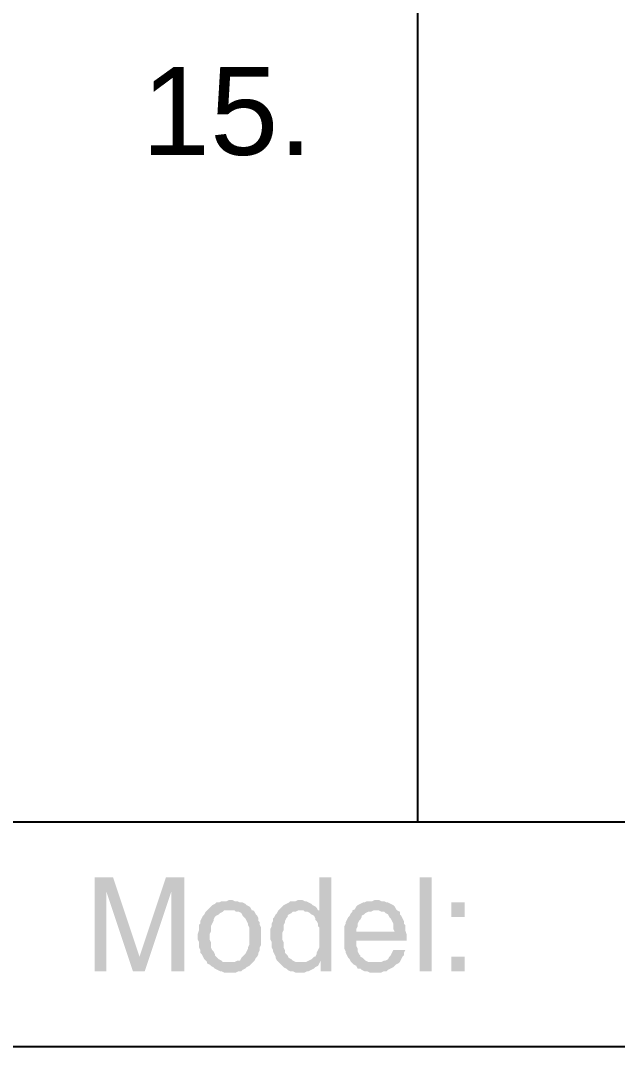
# Model space of a CAD drawing. Header units: millimetres. Extents: x 7018 to 13530, y 4187 to 5692.
# Drawn here: x 7986.32 to 8006.71, y 4979.24 to 5014.29 of the extents above; entities that cross this region are included whole.
import ezdxf

# ---------------------------------------------------------------- set-up
doc = ezdxf.new("R2010")
doc.units = ezdxf.units.MM
doc.styles.get("Standard").update_dxf_attribs({"font": 'arial.ttf'})

msp = doc.modelspace()

# ---------------------------------------------------------------- hatches: boundary and pattern name
at = {"transparency": 33554559}
for points in [[(7989.485, 4985.016), (7988.853, 4985.016), (7988.853, 4981.812), (7989.259, 4981.812), (7989.259, 4984.52)], [(7989.485, 4985.016), (7989.259, 4984.52), (7990.162, 4981.812), (7990.387, 4982.309)], [(7991.922, 4985.016), (7991.29, 4985.016), (7990.387, 4982.309), (7990.162, 4981.812), (7990.568, 4981.812), (7991.47, 4984.52), (7991.47, 4984.52)], [(7991.922, 4985.016), (7991.47, 4984.52), (7991.47, 4981.812), (7991.922, 4981.812)], [(7996.931, 4985.016), (7996.525, 4985.016), (7996.525, 4983.843), (7996.209, 4983.798), (7996.254, 4983.753), (7996.345, 4983.708), (7996.39, 4983.617), (7996.39, 4983.572), (7996.435, 4983.527), (7996.48, 4983.437), (7996.48, 4983.347), (7996.525, 4983.301), (7996.525, 4982.624), (7996.48, 4982.534), (7996.435, 4982.444), (7996.435, 4982.399), (7996.39, 4982.309), (7996.345, 4982.309), (7996.3, 4982.263), (7996.254, 4982.218), (7996.164, 4982.173), (7996.57, 4982.173), (7996.57, 4981.812), (7996.931, 4981.812)], [(7999.955, 4981.812), (7999.955, 4985.016), (8000.361, 4985.016), (8000.361, 4981.812)], [(7993.456, 4984.249), (7993.456, 4984.249), (7993.366, 4984.204), (7993.185, 4984.204), (7993.095, 4984.159), (7993.005, 4984.159), (7992.96, 4984.114), (7992.87, 4984.069), (7992.824, 4984.024), (7992.734, 4983.933), (7992.689, 4983.888), (7992.689, 4983.888), (7992.644, 4983.843), (7992.599, 4983.753), (7992.554, 4983.708), (7992.508, 4983.617), (7992.463, 4983.527), (7992.463, 4983.437), (7992.418, 4983.392), (7992.418, 4983.211), (7992.373, 4983.076), (7992.373, 4982.986), (7992.373, 4982.895), (7992.418, 4982.805), (7992.418, 4982.624), (7992.463, 4982.534), (7992.463, 4982.444), (7992.508, 4982.399), (7992.554, 4982.309), (7992.599, 4982.218), (7992.644, 4982.173), (7992.689, 4982.128), (7992.689, 4982.083), (7993.456, 4982.128), (7993.231, 4982.128), (7993.185, 4982.173), (7993.095, 4982.218), (7993.05, 4982.263), (7992.96, 4982.354), (7992.96, 4982.399), (7992.915, 4982.489), (7992.87, 4982.534), (7992.824, 4982.624), (7992.824, 4982.805), (7992.779, 4982.895), (7992.779, 4983.076), (7992.824, 4983.166), (7992.824, 4983.347), (7992.87, 4983.437), (7992.915, 4983.527), (7992.915, 4983.572), (7992.96, 4983.662), (7993.005, 4983.708), (7993.095, 4983.753), (7993.14, 4983.798), (7993.231, 4983.843), (7993.276, 4983.888), (7994.223, 4983.888), (7994.178, 4983.978), (7994.133, 4984.024), (7994.043, 4984.069), (7993.998, 4984.114), (7993.908, 4984.159), (7993.817, 4984.159), (7993.727, 4984.204), (7993.637, 4984.204), (7993.547, 4984.249)], [(7995.848, 4984.249), (7995.803, 4984.249), (7995.713, 4984.204), (7995.532, 4984.204), (7995.487, 4984.159), (7995.397, 4984.114), (7995.307, 4984.069), (7995.262, 4984.024), (7995.216, 4983.978), (7995.126, 4983.888), (7995.984, 4983.888), (7996.029, 4983.843), (7996.119, 4983.843), (7996.209, 4983.798), (7996.525, 4983.843), (7996.525, 4983.888), (7996.48, 4983.888), (7996.435, 4983.978), (7996.39, 4984.024), (7996.3, 4984.069), (7996.254, 4984.114), (7996.164, 4984.159), (7996.074, 4984.204), (7996.029, 4984.204), (7995.939, 4984.249)], [(7998.466, 4984.249), (7998.421, 4984.249), (7998.331, 4984.204), (7998.15, 4984.204), (7998.06, 4984.159), (7998.015, 4984.159), (7997.924, 4984.114), (7997.834, 4984.069), (7997.789, 4984.024), (7997.744, 4983.933), (7997.654, 4983.888), (7998.556, 4983.888), (7998.646, 4983.843), (7998.737, 4983.843), (7998.782, 4983.798), (7998.872, 4983.753), (7998.917, 4983.662), (7998.917, 4983.662), (7998.962, 4983.617), (7999.008, 4983.527), (7999.053, 4983.437), (7999.053, 4983.256), (7999.098, 4983.166), (7997.383, 4983.166), (7997.383, 4982.579), (7997.428, 4982.489), (7997.428, 4982.444), (7997.473, 4982.354), (7997.518, 4982.263), (7997.563, 4982.218), (7997.608, 4982.128), (7997.654, 4982.083), (7998.466, 4982.128), (7998.195, 4982.128), (7998.105, 4982.173), (7998.06, 4982.218), (7998.015, 4982.263), (7997.924, 4982.309), (7997.924, 4982.354), (7997.879, 4982.399), (7997.834, 4982.489), (7997.834, 4982.579), (7997.789, 4982.67), (7997.789, 4982.85), (7999.504, 4982.85), (7999.504, 4983.076), (7999.459, 4983.211), (7999.459, 4983.392), (7999.414, 4983.437), (7999.414, 4983.527), (7999.369, 4983.617), (7999.323, 4983.708), (7999.278, 4983.753), (7999.278, 4983.843), (7999.188, 4983.888), (7999.143, 4983.933), (7999.098, 4984.024), (7999.053, 4984.069), (7998.962, 4984.114), (7998.872, 4984.159), (7998.827, 4984.159), (7998.737, 4984.204), (7998.646, 4984.204), (7998.556, 4984.249)], [(8001.49, 4983.662), (8001.49, 4984.159), (8001.038, 4984.159), (8001.038, 4983.662)], [(7994.223, 4983.888), (7993.456, 4983.888), (7993.637, 4983.888), (7993.682, 4983.843), (7993.772, 4983.843), (7993.862, 4983.798), (7993.908, 4983.708), (7993.953, 4983.662), (7993.998, 4983.617), (7994.043, 4983.527), (7994.088, 4983.437), (7994.088, 4983.392), (7994.133, 4983.301), (7994.133, 4982.715), (7994.088, 4982.624), (7994.088, 4982.579), (7994.043, 4982.489), (7993.998, 4982.399), (7993.953, 4982.354), (7993.908, 4982.309), (7993.862, 4982.263), (7993.817, 4982.173), (7993.727, 4982.173), (7993.637, 4982.128), (7993.456, 4982.128), (7992.689, 4982.083), (7992.779, 4982.038), (7992.824, 4981.993), (7992.915, 4981.947), (7992.96, 4981.902), (7993.05, 4981.857), (7993.14, 4981.812), (7993.185, 4981.812), (7993.276, 4981.767), (7993.682, 4981.767), (7993.772, 4981.812), (7993.862, 4981.812), (7993.908, 4981.857), (7993.998, 4981.902), (7994.043, 4981.947), (7994.133, 4981.993), (7994.178, 4982.038), (7994.269, 4982.128), (7994.269, 4982.128), (7994.314, 4982.173), (7994.359, 4982.263), (7994.404, 4982.309), (7994.449, 4982.399), (7994.449, 4982.444), (7994.494, 4982.534), (7994.494, 4982.624), (7994.539, 4982.715), (7994.539, 4982.986), (7994.539, 4983.301), (7994.494, 4983.392), (7994.494, 4983.482), (7994.449, 4983.527), (7994.449, 4983.617), (7994.404, 4983.708), (7994.359, 4983.753), (7994.314, 4983.843), (7994.269, 4983.888)], [(7995.126, 4983.888), (7995.081, 4983.798), (7995.036, 4983.753), (7994.991, 4983.662), (7994.946, 4983.617), (7994.946, 4983.527), (7994.9, 4983.437), (7994.9, 4983.347), (7994.855, 4983.256), (7994.855, 4982.895), (7994.9, 4982.805), (7994.9, 4982.624), (7994.946, 4982.534), (7994.946, 4982.489), (7994.991, 4982.399), (7995.036, 4982.309), (7995.036, 4982.263), (7995.081, 4982.173), (7995.126, 4982.128), (7995.216, 4982.038), (7995.262, 4981.993), (7995.307, 4981.947), (7995.397, 4981.902), (7995.442, 4981.857), (7995.532, 4981.812), (7995.623, 4981.812), (7995.713, 4981.767), (7996.029, 4981.767), (7996.119, 4981.812), (7996.164, 4981.812), (7996.254, 4981.857), (7996.345, 4981.902), (7996.39, 4981.947), (7996.48, 4981.993), (7996.525, 4982.083), (7995.893, 4982.128), (7995.713, 4982.128), (7995.623, 4982.173), (7995.577, 4982.218), (7995.487, 4982.263), (7995.442, 4982.354), (7995.397, 4982.399), (7995.352, 4982.444), (7995.352, 4982.534), (7995.307, 4982.624), (7995.307, 4982.805), (7995.262, 4982.895), (7995.262, 4983.121), (7995.307, 4983.211), (7995.307, 4983.392), (7995.352, 4983.482), (7995.352, 4983.527), (7995.397, 4983.617), (7995.442, 4983.662), (7995.442, 4983.708), (7995.487, 4983.753), (7995.577, 4983.798), (7995.623, 4983.843), (7995.713, 4983.843), (7995.803, 4983.888), (7995.893, 4983.888)], [(7997.654, 4983.888), (7997.654, 4983.843), (7997.608, 4983.798), (7997.563, 4983.708), (7997.518, 4983.662), (7997.473, 4983.572), (7997.428, 4983.482), (7997.428, 4983.437), (7997.383, 4983.347), (7997.383, 4983.166), (7997.789, 4983.166), (7997.789, 4983.256), (7997.834, 4983.347), (7997.834, 4983.437), (7997.879, 4983.527), (7997.924, 4983.572), (7997.969, 4983.662), (7997.969, 4983.708), (7998.06, 4983.753), (7998.105, 4983.798), (7998.195, 4983.843), (7998.285, 4983.843), (7998.376, 4983.888), (7998.466, 4983.888)], [(7999.459, 4982.534), (7999.053, 4982.534), (7999.008, 4982.444), (7998.962, 4982.354), (7998.917, 4982.309), (7998.872, 4982.218), (7998.782, 4982.173), (7998.737, 4982.173), (7998.646, 4982.128), (7998.466, 4982.128), (7997.654, 4982.083), (7997.654, 4982.083), (7997.699, 4982.038), (7997.789, 4981.993), (7997.834, 4981.902), (7997.924, 4981.902), (7997.969, 4981.857), (7998.06, 4981.812), (7998.15, 4981.812), (7998.24, 4981.767), (7998.646, 4981.767), (7998.737, 4981.812), (7998.827, 4981.812), (7998.872, 4981.857), (7998.962, 4981.902), (7999.053, 4981.947), (7999.098, 4981.993), (7999.143, 4982.038), (7999.233, 4982.083), (7999.278, 4982.128), (7999.323, 4982.218), (7999.369, 4982.309), (7999.414, 4982.354), (7999.414, 4982.444)], [(8001.49, 4981.812), (8001.49, 4982.309), (8001.038, 4982.309), (8001.038, 4981.812)], [(7996.164, 4982.173), (7996.074, 4982.128), (7995.893, 4982.128), (7996.525, 4982.083), (7996.57, 4982.173)]]:
    msp.add_hatch(color=256, dxfattribs=at).paths.add_polyline_path(points)

# ---------------------------------------------------------------- linework, layer by layer
msp.add_line((7999.875, 5242.873), (7999.875, 4986.912))
for points in [[(7985.468, 4986.912), (8381.906, 4986.912)], [(7985.468, 4979.24), (8281.598, 4979.24)]]:
    msp.add_lwpolyline(points)

# ---------------------------------------------------------------- texts
at = {"insert": (7993.377, 5011.182), "char_height": 2.9997, "width": 34.34827, "attachment_point": 5}
msp.add_mtext('15.', dxfattribs=at)

doc.saveas('drawing.dxf')
